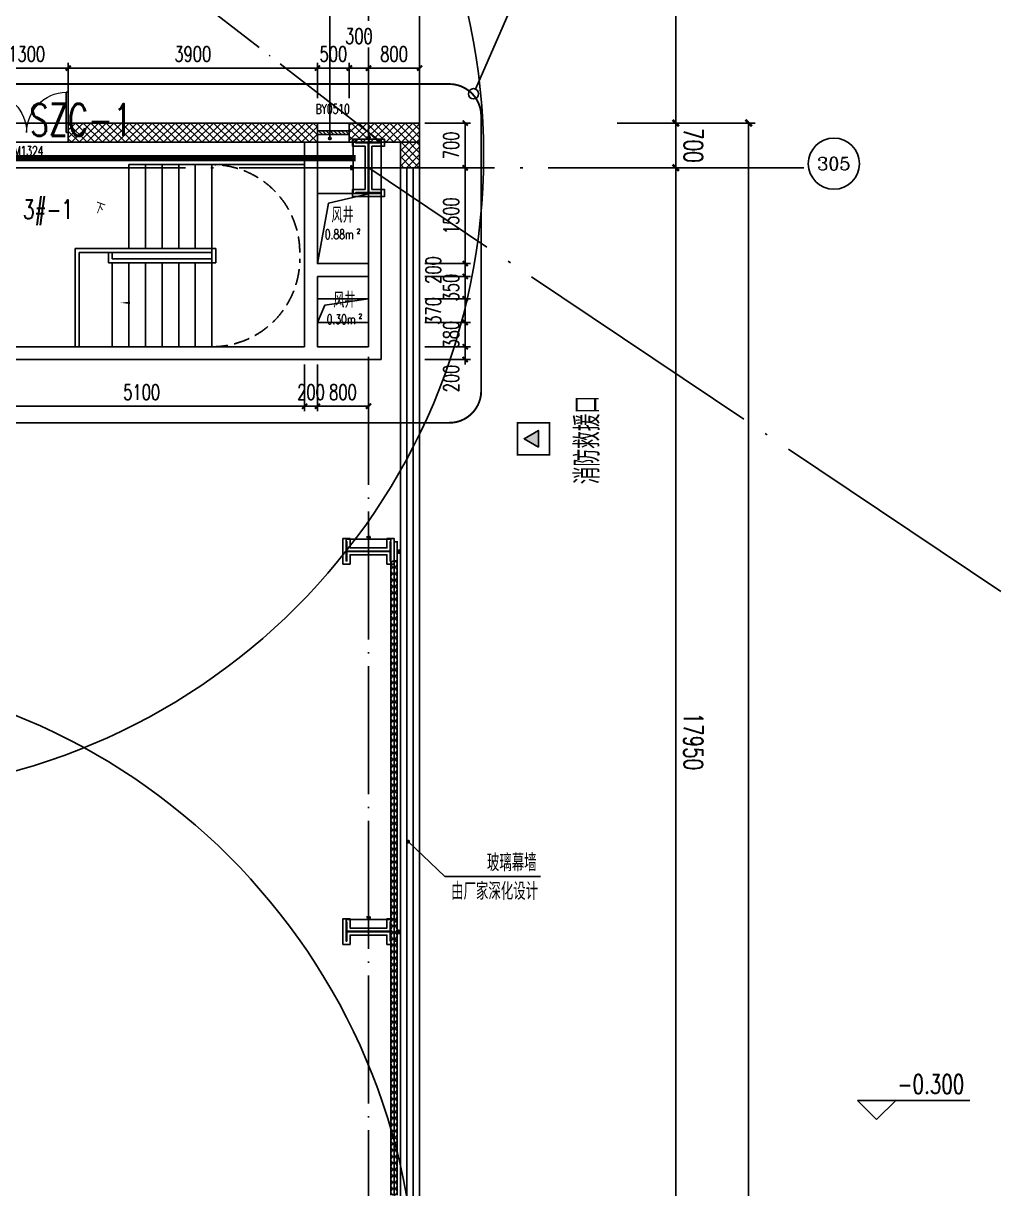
# Model space of a CAD drawing. Extents: x -1313754 to 847533, y 489853 to 941203.
# Drawn here: x -134257 to -118897, y 604747 to 622980 of the extents above; entities that cross this region are included whole.
import ezdxf
from ezdxf.enums import TextEntityAlignment as Align

# ---------------------------------------------------------------- set-up
doc = ezdxf.new("R2010")
doc.units = 0
doc.header["$LTSCALE"] = 1000
doc.header["$MEASUREMENT"] = 0
for name, pattern in [('CENTER', [2, 1.25, -0.25, 0.25, -0.25]), ('DASH', [0.35, 0.25, -0.1]), ('DOTE', [2.42, 2, -0.2, 0.02, -0.2])]:
    doc.linetypes.add(name, pattern=pattern)
doc.layers.get('Defpoints').update_dxf_attribs({"color": 210})
for name, color, linetype in [('10平面$0$WINDOW', 4, 'Continuous'), ('10平面$0$WINDOW_TEXT', 7, 'Continuous'), ('A-AXIS-D', 1, 'Continuous'), ('A-AXIS-DOTE', 14, 'DOTE'), ('A-AXIS-DP', 126, 'Continuous'), ('A-AXIS-SYMB', 3, 'Continuous'), ('A-HATCH-2', 251, 'Continuous'), ('A-HRAIL', 173, 'Continuous'), ('A-LIN-V', 9, 'Continuous'), ('A-STAIR', 150, 'Continuous'), ('A-TEXT', 61, 'Continuous'), ('A-WINDOW', 140, 'Continuous'), ('A-防火门窗', 1, 'Continuous'), ('AS-COLN', 6, 'Continuous'), ('AS-WALL', 40, 'Continuous'), ('AS-结构边线层', 200, 'Continuous'), ('CURTWALL', 4, 'Continuous'), ('DIM_ELEV', 3, 'Continuous'), ('DIM_SYMB', 3, 'Continuous'), ('PUB_HATCH', 8, 'Continuous'), ('PUB_TEXT', 7, 'Continuous'), ('RP-N2-01$0$$0$A-WIND-J', 1, 'Continuous'), ('RP-N2-01$0$A-WIND-J', 3, 'Continuous'), ('SB_ZF消火栓', 10, 'Continuous'), ('SB_ZF消火栓M', 10, 'Continuous'), ('建-文字', 7, 'Continuous'), ('建-标高', 3, 'Continuous'), ('建-窗', 4, 'Continuous'), ('建-箭头', 3, 'Continuous'), ('建-门窗编号', 7, 'Continuous')]:
    doc.layers.add(name, color=color, linetype=linetype)
doc.layers.add('THIN', color=7, linetype='Continuous', lineweight=0)
doc.layers.add('柱间支撑', color=6, linetype='CENTER', lineweight=0)
doc.styles.add('10平面$0$_TCH_WINDOW', font='SIMPLEX', dxfattribs={"height": 3.5, "bigfont": 'GBCBIG'})
doc.styles.add('_TCH_AXIS', font='COMPLEX', dxfattribs={"bigfont": 'GBCBIG'})
doc.styles.add('_TCH_DIM', font='SIMPLEX', dxfattribs={"bigfont": 'GBCBIG'})
doc.styles.add('_TCH_DIM_T3', font='SIMPLEX', dxfattribs={"width": 0.705882, "bigfont": 'GBCBIG'})
doc.styles.add('A-AREA', font='SIMPLEX', dxfattribs={"bigfont": 'GBCBIG'})
doc.styles.add('A-DIM_T3', font='SIMPLEX', dxfattribs={"width": 0.705882, "bigfont": 'GBCBIG'})
doc.styles.add('A-STANDARD', font='SIMPLEX', dxfattribs={"bigfont": 'GBCBIG'})
doc.styles.add('A-WIN-LABEL', font='SIMPLEX', dxfattribs={"bigfont": 'GBCBIG'})
doc.styles.add('TSSD_Rein', font='tj-romans1.shx', dxfattribs={"width": 0.7, "bigfont": 'tj-hztxt.shx'})
doc.dimstyles.new('_TCH_ARCH&&10', dxfattribs={"dimtxt": 29.75, "dimasz": 10, "dimexe": 10, "dimexo": 10, "dimgap": 12.625, "dimtad": 1, "dimdec": 0, "dimzin": 0, "dimdsep": 46, "dimtxsty": '_TCH_DIM_T3', "dimblk": 'ARCHTICK', "dimcen": 0.09, "dimclrt": 7, "dimazin": 2, "dimtfac": 1, "dimtdec": 0, "dimtix": 1, "dimtmove": 2, "dimatfit": 3, "dimfxl": 0, "dimtolj": 1, "dimtzin": 0, "dimarcsym": 0})
doc.dimstyles.new('_TCH_ARCH&&100', dxfattribs={"dimtxt": 297.5, "dimasz": 100, "dimexe": 100, "dimexo": 100, "dimgap": 126.25, "dimtad": 1, "dimdec": 0, "dimzin": 0, "dimdsep": 46, "dimtxsty": '_TCH_DIM_T3', "dimblk": 'ARCHTICK', "dimcen": 0.09, "dimclrt": 7, "dimazin": 2, "dimtfac": 1, "dimtdec": 0, "dimtix": 1, "dimtmove": 2, "dimatfit": 3, "dimfxl": 0, "dimtolj": 1, "dimtzin": 0, "dimarcsym": 0})
doc.dimstyles.new('_TCH_ARCH&&80', dxfattribs={"dimtxt": 238, "dimasz": 80, "dimexe": 80, "dimexo": 80, "dimgap": 101, "dimtad": 1, "dimdec": 0, "dimzin": 0, "dimdsep": 46, "dimtxsty": '_TCH_DIM_T3', "dimblk": 'ARCHTICK', "dimcen": 0.09, "dimclrt": 7, "dimazin": 2, "dimtfac": 1, "dimtdec": 0, "dimtix": 1, "dimtmove": 2, "dimatfit": 3, "dimfxl": 0, "dimtolj": 1, "dimtzin": 0, "dimarcsym": 0})
doc.dimstyles.new('A-DIM&&100', dxfattribs={"dimtxt": 297.5, "dimasz": 100, "dimexe": 100, "dimexo": 100, "dimgap": 126.25, "dimtad": 1, "dimdec": 0, "dimzin": 0, "dimdsep": 46, "dimtxsty": 'A-DIM_T3', "dimblk": 'ARCHTICK', "dimcen": 0.09, "dimclrt": 7, "dimazin": 2, "dimtfac": 1, "dimtdec": 0, "dimtix": 1, "dimtmove": 2, "dimatfit": 3, "dimfxl": 0, "dimtolj": 1, "dimtzin": 0, "dimarcsym": 0})
pattern_1 = [(45, (60, 0), (-60.000061, 60.000061), []), (135, (60, 0), (-60.000061, -60.000061), [])]

# ---------------------------------------------------------------- blocks, each defined once
blk = doc.blocks.new('_ArchTick')
at = {"color": 0, "linetype": 'ByBlock', "const_width": 0.4}
blk.add_lwpolyline([(-0.5, -0.5), (0.5, 0.5)], dxfattribs=at)
blk = doc.blocks.new('*D1325')
at = {"layer": 'A-AXIS-D', "color": 0, "lineweight": -2}
for p, q in [((95776, -165400), (96792, -165400)), ((96692, -165400), (96692, -183400)), ((95776, -183400), (96792, -183400))]:
    blk.add_line(p, q, dxfattribs=at)
at = {"layer": 'Defpoints', "color": 0}
for p in [(95676, -165400), (95676, -183400), (96692, -183400)]:
    blk.add_point(p, dxfattribs=at)
at = {"layer": 'A-AXIS-D', "color": 0, "lineweight": -2, "xscale": 100, "yscale": 100, "zscale": 100}
for p, rotation in [((96692, -165400), 90), ((96692, -183400), 270)]:
    blk.add_blockref('_ArchTick', p, dxfattribs=dict(at, rotation=rotation))
at = {"layer": 'A-AXIS-D', "color": 7, "insert": (96967, -174400), "char_height": 297.5, "attachment_point": 5, "rotation": 270, "style": 'A-DIM_T3'}
blk.add_mtext('\\A1;18000', dxfattribs=at)
blk = doc.blocks.new('*D1326')
at = {"layer": 'A-AXIS-D', "color": 0, "lineweight": -2}
for p, q in [((95776, -183400), (96792, -183400)), ((96692, -183400), (96692, -184100)), ((95776, -184100), (96792, -184100))]:
    blk.add_line(p, q, dxfattribs=at)
at = {"layer": 'Defpoints', "color": 0}
for p in [(95676, -183400), (95676, -184100), (96692, -184100)]:
    blk.add_point(p, dxfattribs=at)
at = {"layer": 'A-AXIS-D', "color": 0, "lineweight": -2, "xscale": 100, "yscale": 100, "zscale": 100}
for p, rotation in [((96692, -183400), 90), ((96692, -184100), 270)]:
    blk.add_blockref('_ArchTick', p, dxfattribs=dict(at, rotation=rotation))
at = {"layer": 'A-AXIS-D', "color": 7, "insert": (96967, -183750), "char_height": 297.5, "attachment_point": 5, "rotation": 270, "style": 'A-DIM_T3'}
blk.add_mtext('\\A1;700', dxfattribs=at)
blk = doc.blocks.new('*D1327')
at = {"layer": 'A-AXIS-D', "color": 0, "lineweight": -2}
for p, q in [((95776, -184100), (96792, -184100)), ((96692, -184100), (96692, -202050)), ((95776, -202050), (96792, -202050))]:
    blk.add_line(p, q, dxfattribs=at)
at = {"layer": 'Defpoints', "color": 0}
for p in [(95676, -184100), (95676, -202050), (96692, -202050)]:
    blk.add_point(p, dxfattribs=at)
at = {"layer": 'A-AXIS-D', "color": 0, "lineweight": -2, "xscale": 100, "yscale": 100, "zscale": 100}
for p, rotation in [((96692, -184100), 90), ((96692, -202050), 270)]:
    blk.add_blockref('_ArchTick', p, dxfattribs=dict(at, rotation=rotation))
at = {"layer": 'A-AXIS-D', "color": 7, "insert": (96967, -193075), "char_height": 297.5, "attachment_point": 5, "rotation": 270, "style": 'A-DIM_T3'}
blk.add_mtext('\\A1;17950', dxfattribs=at)
blk = doc.blocks.new('*D1406')
at = {"layer": 'A-AXIS-D', "color": 0, "lineweight": -2}
for p, q in [((96036, -183400), (97932, -183400)), ((97832, -183400), (97832, -256600)), ((96036, -256600), (97932, -256600))]:
    blk.add_line(p, q, dxfattribs=at)
at = {"layer": 'Defpoints', "color": 0}
for p in [(95936, -183400), (95936, -256600), (97832, -256600)]:
    blk.add_point(p, dxfattribs=at)
at = {"layer": 'A-AXIS-D', "color": 0, "lineweight": -2, "xscale": 100, "yscale": 100, "zscale": 100}
for p, rotation in [((97832, -183400), 90), ((97832, -256600), 270)]:
    blk.add_blockref('_ArchTick', p, dxfattribs=dict(at, rotation=rotation))
at = {"layer": 'A-AXIS-D', "color": 7, "insert": (98107, -220000), "char_height": 297.5, "attachment_point": 5, "rotation": 270, "style": '_TCH_DIM_T3'}
blk.add_mtext('\\A1;73200', dxfattribs=at)
blk = doc.blocks.new('43243')
at = {"layer": 'AS-结构边线层'}
blk.add_lwpolyline([(-155994, 548520), (-146454, 548520), (-146454, 549070), (-144354, 549070), (-144354, 548520), (-128354, 548520), (-128354, 548810), (-128054, 548810), (-128054, 561350), (-131054, 561350), (-131054, 565490), (-128054, 565490), (-128054, 594490), (-131055, 594490), (-131055, 601390), (-128054, 601390), (-128054, 621120), (-128354, 621120), (-144354, 621120), (-144354, 620570), (-146454, 620570), (-146454, 621120), (-155994, 621120)], dxfattribs=at)
at = {"layer": 'AS-结构边线层', "ltscale": 100}
for points in [[(-129654, 620320), (-128854, 620320), (-128854, 619220), (-129654, 619220)], [(-129654, 618670), (-128854, 618670), (-128854, 618300), (-129654, 618300)]]:
    blk.add_lwpolyline(points, close=True, dxfattribs=at)
for points in [[(-129654, 619220), (-129480, 620165), (-128854, 620315)], [(-129654, 618300), (-129535, 618572), (-128854, 618670)]]:
    blk.add_lwpolyline(points, dxfattribs=at)
blk = doc.blocks.new('*D1767')
at = {"layer": 'A-AXIS-DP', "color": 0, "lineweight": -2}
for p, q in [((-165054, 621030), (-165054, 621079)), ((-165054, 621069), (-164654, 621069)), ((-164654, 621030), (-164654, 621079))]:
    blk.add_line(p, q, dxfattribs=at)
at = {"layer": 'Defpoints', "color": 0}
for p in [(-164654, 621069), (-165054, 621020), (-164654, 621020)]:
    blk.add_point(p, dxfattribs=at)
at = {"layer": 'A-AXIS-DP', "color": 0, "lineweight": -2, "xscale": 10, "yscale": 10, "zscale": 10, "rotation": 180}
blk.add_blockref('_ArchTick', (-165054, 621069), dxfattribs=at)
at = {"layer": 'A-AXIS-DP', "color": 0, "lineweight": -2, "xscale": 10, "yscale": 10, "zscale": 10}
blk.add_blockref('_ArchTick', (-164654, 621069), dxfattribs=at)
at = {"layer": 'A-AXIS-DP', "color": 7, "insert": (-164854, 621096), "char_height": 29.8, "attachment_point": 5, "style": '_TCH_DIM_T3'}
blk.add_mtext('\\A1;400', dxfattribs=at)
blk = doc.blocks.new('*D1768')
at = {"layer": 'A-AXIS-DP', "color": 0, "lineweight": -2}
for p, q in [((-165064, 621020), (-165105, 621020)), ((-165095, 620220), (-165095, 621020)), ((-165064, 620220), (-165105, 620220))]:
    blk.add_line(p, q, dxfattribs=at)
at = {"layer": 'Defpoints', "color": 0}
for p in [(-165095, 621020), (-165054, 621020), (-165054, 620220)]:
    blk.add_point(p, dxfattribs=at)
at = {"layer": 'A-AXIS-DP', "color": 0, "lineweight": -2, "xscale": 10, "yscale": 10, "zscale": 10}
for p, rotation in [((-165095, 621020), 90), ((-165095, 620220), 270)]:
    blk.add_blockref('_ArchTick', p, dxfattribs=dict(at, rotation=rotation))
at = {"layer": 'A-AXIS-DP', "color": 7, "insert": (-165123, 620620), "char_height": 29.8, "attachment_point": 5, "rotation": 90, "style": '_TCH_DIM_T3'}
blk.add_mtext('\\A1;800', dxfattribs=at)
blk = doc.blocks.new('*D1765')
at = {"layer": 'A-AXIS-DP', "color": 0, "lineweight": -2}
for p, q in [((-195790, 766880), (-195790, 766929)), ((-195790, 766919), (-195490, 766919)), ((-195490, 766880), (-195490, 766929))]:
    blk.add_line(p, q, dxfattribs=at)
at = {"layer": 'Defpoints', "color": 0}
for p in [(-195490, 766919), (-195790, 766870), (-195490, 766870)]:
    blk.add_point(p, dxfattribs=at)
at = {"layer": 'A-AXIS-DP', "color": 0, "lineweight": -2, "xscale": 10, "yscale": 10, "zscale": 10, "rotation": 180}
blk.add_blockref('_ArchTick', (-195790, 766919), dxfattribs=at)
at = {"layer": 'A-AXIS-DP', "color": 0, "lineweight": -2, "xscale": 10, "yscale": 10, "zscale": 10}
blk.add_blockref('_ArchTick', (-195490, 766919), dxfattribs=at)
at = {"layer": 'A-AXIS-DP', "color": 7, "insert": (-195640, 766946), "char_height": 29.8, "attachment_point": 5, "style": '_TCH_DIM_T3'}
blk.add_mtext('\\A1;300', dxfattribs=at)
blk = doc.blocks.new('*D1766')
at = {"layer": 'A-AXIS-DP', "color": 0, "lineweight": -2}
for p, q in [((-195800, 766820), (-195841, 766820)), ((-195831, 766120), (-195831, 766820)), ((-195800, 766120), (-195841, 766120))]:
    blk.add_line(p, q, dxfattribs=at)
at = {"layer": 'Defpoints', "color": 0}
for p in [(-195831, 766820), (-195790, 766820), (-195790, 766120)]:
    blk.add_point(p, dxfattribs=at)
at = {"layer": 'A-AXIS-DP', "color": 0, "lineweight": -2, "xscale": 10, "yscale": 10, "zscale": 10}
for p, rotation in [((-195831, 766820), 90), ((-195831, 766120), 270)]:
    blk.add_blockref('_ArchTick', p, dxfattribs=dict(at, rotation=rotation))
at = {"layer": 'A-AXIS-DP', "color": 7, "insert": (-195859, 766470), "char_height": 29.8, "attachment_point": 5, "rotation": 90, "style": '_TCH_DIM_T3'}
blk.add_mtext('\\A1;700', dxfattribs=at)
blk = doc.blocks.new('RP-N2-01$0$$0$xfjy')
at = {"layer": 'RP-N2-01$0$$0$A-WIND-J'}
h = blk.add_hatch(color=256, dxfattribs=at)
h.dxf.hatch_style = 1
h.paths.add_polyline_path([(1141876, -26214), (1142135, -26214), (1142005, -25989)])
at = {"layer": 'RP-N2-01$0$$0$A-WIND-J', "const_width": 25}
blk.add_lwpolyline([(1141755, -25889), (1141755, -26389), (1142255, -26389), (1142255, -25889)], close=True, dxfattribs=at)
at = {"layer": 'RP-N2-01$0$$0$A-WIND-J'}
for points in [[(1141755, -26389), (1142255, -26389), (1142255, -25889), (1141755, -25889)], [(1141876, -26214), (1142135, -26214), (1142005, -25989)]]:
    blk.add_lwpolyline(points, close=True, dxfattribs=at)
blk = doc.blocks.new('RP-N2-01$0$xfjy')
at = {"layer": 'RP-N2-01$0$$0$A-WIND-J'}
blk.add_blockref('RP-N2-01$0$$0$xfjy', (0, 0), dxfattribs=at)
blk = doc.blocks.new('1232')
at = {"layer": 'RP-N2-01$0$A-WIND-J', "rotation": 90}
blk.add_blockref('RP-N2-01$0$xfjy', (-152409, -525525, 0), dxfattribs=at)
at = {"layer": 'A-TEXT', "style": '_TCH_DIM'}
blk.add_text('消防救援口', height=384.1, rotation=90, dxfattribs=at).set_placement((-125237, 615769, 0))
blk = doc.blocks.new('3132')
at = {"layer": 'A-AXIS-SYMB'}
blk.add_line((-127178, 621952), (-126412, 623713), dxfattribs=at)
blk.add_lwpolyline([(-127130, 621878, 1), (-127291, 621878, 1)], format="xyb", close=True, dxfattribs=at)
at = {"layer": 'DIM_ELEV', "linetype": 'DASH', "const_width": 30}
blk.add_lwpolyline([(-136740, 622030), (-127590, 622030, -0.414214), (-127090, 621530), (-127090, 617230, -0.414214), (-127590, 616730), (-136740, 616730, -0.414214), (-137240, 617230), (-137240, 621530, -0.414214)], format="xyb", close=True, dxfattribs=at)
blk = doc.blocks.new('23124232432')
at = {"layer": '柱间支撑', "const_width": 100}
blk.add_lwpolyline([(-129054, 620870), (-137654, 620870)], dxfattribs=at)
at = {"layer": 'THIN', "style": 'TSSD_Rein', "width": 0.7}
blk.add_text('SZC-1', height=500, dxfattribs=at).set_placement((-133354, 621070), align=Align.BOTTOM_CENTER)
blk = doc.blocks.new('99平面图例外参$0$$LinePat$圆环')
for points in [[(0, 150), (300, 150)], [(0, 0), (300, 0)], [(0, -150), (300, -150)]]:
    blk.add_lwpolyline(points)
at = {"color": 0}
blk.add_circle((150, 0), 150, dxfattribs=at)
blk = doc.blocks.new('34242343243')
at = {"layer": 'A-HRAIL', "xscale": -0.3341019207554806, "yscale": 0.3333333333333333, "zscale": 0.3333333333333333, "rotation": 90}
for p in [(-128454, 614570), (-128454, 614469), (-128454, 614369), (-128454, 614269), (-128454, 614169), (-128454, 614068), (-128454, 613968), (-128454, 613868), (-128454, 613768), (-128454, 613667), (-128454, 613567), (-128454, 613467), (-128454, 613367), (-128454, 613267), (-128454, 613166), (-128454, 613066), (-128454, 612966), (-128454, 612866), (-128454, 612765), (-128454, 612665), (-128454, 612565), (-128454, 612465), (-128454, 612364), (-128454, 612264), (-128454, 612164), (-128454, 612064), (-128454, 611964), (-128454, 611863), (-128454, 611763), (-128454, 611663), (-128454, 611563), (-128454, 611462), (-128454, 611362), (-128454, 611262), (-128454, 611162), (-128454, 611061), (-128454, 610961), (-128454, 610861), (-128454, 610761), (-128454, 610661), (-128454, 610560), (-128454, 610460), (-128454, 610360), (-128454, 610260), (-128454, 610159), (-128454, 610059), (-128454, 609959), (-128454, 609859), (-128454, 609758), (-128454, 609658), (-128454, 609558), (-128454, 609458), (-128454, 609358), (-128454, 609257), (-128454, 609157), (-128454, 609057), (-128454, 608957), (-128454, 608856), (-128454, 608756), (-128454, 608656), (-128454, 608556), (-128454, 608455), (-128454, 608355), (-128454, 608255), (-128454, 608155), (-128454, 608055), (-128454, 607954), (-128454, 607854), (-128454, 607754), (-128454, 607654), (-128454, 607553), (-128454, 607453), (-128454, 607353), (-128454, 607253), (-128454, 607152), (-128454, 607052), (-128454, 606952), (-128454, 606852), (-128454, 606752), (-128454, 606651), (-128454, 606551), (-128454, 606451), (-128454, 606351), (-128454, 606250), (-128454, 606150), (-128454, 606050), (-128454, 605950), (-128454, 605849), (-128454, 605749), (-128454, 605649), (-128454, 605549), (-128454, 605449), (-128454, 605348), (-128454, 605248), (-128454, 605148), (-128454, 605048), (-128454, 604947), (-128454, 604847), (-128454, 604747)]:
    blk.add_blockref('99平面图例外参$0$$LinePat$圆环', p, dxfattribs=at)
blk = doc.blocks.new('324324')
at = {"layer": 'A-STAIR'}
for p, q in [((-28320, -15058), (-28320, -13743)), ((-28060, -15058), (-28060, -13743)), ((-27800, -15058), (-27800, -13743)), ((-27540, -15058), (-27540, -13743)), ((-27280, -15058), (-27280, -13743)), ((-27020, -15058), (-27020, -13743)), ((-25570, -13743), (-27020, -13743)), ((-27020, -13743), (-27020, -16593)), ((-25570, -16593), (-25570, -13743)), ((-26960, -15058), (-29160, -15058)), ((-29160, -15058), (-29160, -16593)), ((-27020, -15118), (-29100, -15118)), ((-29100, -15118), (-29100, -16593)), ((-28640, -15278), (-28640, -15118)), ((-27020, -15118), (-28580, -15118)), ((-28580, -15218), (-28580, -15118)), ((-27020, -15218), (-27020, -15118)), ((-26960, -15278), (-26960, -15058)), ((-28640, -15278), (-26960, -15278)), ((-28580, -15218), (-27020, -15218)), ((-28580, -15218), (-27020, -15218)), ((-28580, -15278), (-28580, -16593)), ((-28320, -15278), (-28320, -16593)), ((-28060, -15278), (-28060, -16593)), ((-27800, -15278), (-27800, -16593)), ((-27540, -15278), (-27540, -16593)), ((-27280, -15278), (-27280, -16593)), ((-27020, -15278), (-27020, -16593)), ((-27020, -16593), (-25570, -16593))]:
    blk.add_line(p, q, dxfattribs=at)
at = {"layer": 'A-WINDOW', "color": 9, "linetype": 'DASH'}
for points in [[(-27020, -13743, -0.414214), (-25645, -15118)], [(-27020, -16593, 0.414214), (-25645, -15218)]]:
    blk.add_lwpolyline(points, format="xyb", dxfattribs=at)
blk = doc.blocks.new('A$C5D961328')
at = {"layer": 'A-LIN-V', "ltscale": 500}
blk.add_circle((350, 40), 10001, dxfattribs=at)
blk = doc.blocks.new('we42342343234')
at = {"layer": 'SB_ZF消火栓M', "xscale": -1, "rotation": 180}
blk.add_blockref('A$C5D961328', (-137404, 620960), dxfattribs=at)
at = {"layer": 'SB_ZF消火栓M', "rotation": 90}
blk.add_blockref('A$C5D961328', (-138064, 602520), dxfattribs=at)
blk = doc.blocks.new('234243242332')
at = {"layer": 'SB_ZF消火栓'}
blk.add_blockref('we42342343234', (0, 0), dxfattribs=at)
blk = doc.blocks.new('*D542')
at = {"layer": 'A-AXIS-DP', "color": 0, "lineweight": -2}
for p, q in [((-129654, 617640), (-129654, 616910)), ((-128854, 617640), (-128854, 616910)), ((-129654, 616990), (-128854, 616990))]:
    blk.add_line(p, q, dxfattribs=at)
at = {"layer": 'Defpoints', "color": 0}
for p in [(-129654, 617720), (-128854, 617720), (-128854, 616990)]:
    blk.add_point(p, dxfattribs=at)
at = {"layer": 'A-AXIS-DP', "color": 0, "lineweight": -2, "xscale": 80, "yscale": 80, "zscale": 80, "rotation": 180}
blk.add_blockref('_ArchTick', (-129654, 616990), dxfattribs=at)
at = {"layer": 'A-AXIS-DP', "color": 0, "lineweight": -2, "xscale": 80, "yscale": 80, "zscale": 80}
blk.add_blockref('_ArchTick', (-128854, 616990), dxfattribs=at)
at = {"layer": 'A-AXIS-DP', "color": 7, "insert": (-129254, 617210), "char_height": 238, "attachment_point": 5, "style": '_TCH_DIM_T3'}
blk.add_mtext('\\A1;800', dxfattribs=at)
blk = doc.blocks.new('*D543')
at = {"layer": 'A-AXIS-DP', "color": 0, "lineweight": -2}
for p, q in [((-129854, 617640), (-129854, 616910)), ((-129654, 617640), (-129654, 616910)), ((-129854, 616990), (-129934, 616990)), ((-129854, 616990), (-129654, 616990)), ((-129654, 616990), (-129574, 616990))]:
    blk.add_line(p, q, dxfattribs=at)
at = {"layer": 'Defpoints', "color": 0}
for p in [(-129854, 617720), (-129654, 617720), (-129654, 616990)]:
    blk.add_point(p, dxfattribs=at)
at = {"layer": 'A-AXIS-DP', "color": 0, "lineweight": -2, "xscale": 80, "yscale": 80, "zscale": 80}
blk.add_blockref('_ArchTick', (-129854, 616990), dxfattribs=at)
at = {"layer": 'A-AXIS-DP', "color": 0, "lineweight": -2, "xscale": 80, "yscale": 80, "zscale": 80, "rotation": 180}
blk.add_blockref('_ArchTick', (-129654, 616990), dxfattribs=at)
at = {"layer": 'A-AXIS-DP', "color": 7, "insert": (-129754, 617210), "char_height": 238, "attachment_point": 5, "style": '_TCH_DIM_T3'}
blk.add_mtext('\\A1;200', dxfattribs=at)
blk = doc.blocks.new('*D544')
at = {"layer": 'A-AXIS-DP', "color": 0, "lineweight": -2}
for p, q in [((-134954, 617640), (-134954, 616910)), ((-129854, 617640), (-129854, 616910)), ((-134954, 616990), (-129854, 616990))]:
    blk.add_line(p, q, dxfattribs=at)
at = {"layer": 'Defpoints', "color": 0}
for p in [(-134954, 617720), (-129854, 617720), (-129854, 616990)]:
    blk.add_point(p, dxfattribs=at)
at = {"layer": 'A-AXIS-DP', "color": 0, "lineweight": -2, "xscale": 80, "yscale": 80, "zscale": 80, "rotation": 180}
blk.add_blockref('_ArchTick', (-134954, 616990), dxfattribs=at)
at = {"layer": 'A-AXIS-DP', "color": 0, "lineweight": -2, "xscale": 80, "yscale": 80, "zscale": 80}
blk.add_blockref('_ArchTick', (-129854, 616990), dxfattribs=at)
at = {"layer": 'A-AXIS-DP', "color": 7, "insert": (-132404, 617210), "char_height": 238, "attachment_point": 5, "style": '_TCH_DIM_T3'}
blk.add_mtext('\\A1;5100', dxfattribs=at)
blk = doc.blocks.new('*D657')
at = {"layer": 'A-AXIS-DP', "color": 0, "lineweight": -2}
for p, q in [((-127340, 617920), (-127340, 618000)), ((-127974, 617920), (-127260, 617920)), ((-127340, 617720), (-127340, 617920)), ((-127974, 617720), (-127260, 617720)), ((-127340, 617720), (-127340, 617640))]:
    blk.add_line(p, q, dxfattribs=at)
at = {"layer": 'Defpoints', "color": 0}
for p in [(-128054, 617920), (-127340, 617920), (-128054, 617720)]:
    blk.add_point(p, dxfattribs=at)
at = {"layer": 'A-AXIS-DP', "color": 0, "lineweight": -2, "xscale": 80, "yscale": 80, "zscale": 80}
for p, rotation in [((-127340, 617920), 270), ((-127340, 617720), 90)]:
    blk.add_blockref('_ArchTick', p, dxfattribs=dict(at, rotation=rotation))
at = {"layer": 'A-AXIS-DP', "color": 7, "insert": (-127560, 617424), "char_height": 238, "attachment_point": 5, "rotation": 90, "style": '_TCH_DIM_T3'}
blk.add_mtext('\\A1;200', dxfattribs=at)
blk = doc.blocks.new('*D658')
at = {"layer": 'A-AXIS-DP', "color": 0, "lineweight": -2}
for p, q in [((-127974, 618300), (-127260, 618300)), ((-127340, 618300), (-127340, 618380)), ((-127340, 617920), (-127340, 618300)), ((-127974, 617920), (-127260, 617920)), ((-127340, 617920), (-127340, 617840))]:
    blk.add_line(p, q, dxfattribs=at)
at = {"layer": 'Defpoints', "color": 0}
for p in [(-128054, 618300), (-127340, 618300), (-128054, 617920)]:
    blk.add_point(p, dxfattribs=at)
at = {"layer": 'A-AXIS-DP', "color": 0, "lineweight": -2, "xscale": 80, "yscale": 80, "zscale": 80}
for p, rotation in [((-127340, 618300), 270), ((-127340, 617920), 90)]:
    blk.add_blockref('_ArchTick', p, dxfattribs=dict(at, rotation=rotation))
at = {"layer": 'A-AXIS-DP', "color": 7, "insert": (-127560, 618110), "char_height": 238, "attachment_point": 5, "rotation": 90, "style": '_TCH_DIM_T3'}
blk.add_mtext('\\A1;380', dxfattribs=at)
blk = doc.blocks.new('*D659')
at = {"layer": 'A-AXIS-DP', "color": 0, "lineweight": -2}
for p, q in [((-127974, 618670), (-127260, 618670)), ((-127340, 618300), (-127340, 618670)), ((-127974, 618300), (-127260, 618300))]:
    blk.add_line(p, q, dxfattribs=at)
at = {"layer": 'Defpoints', "color": 0}
for p in [(-128054, 618670), (-127340, 618670), (-128054, 618300)]:
    blk.add_point(p, dxfattribs=at)
at = {"layer": 'A-AXIS-DP', "color": 0, "lineweight": -2, "xscale": 80, "yscale": 80, "zscale": 80}
for p, rotation in [((-127340, 618670), 90), ((-127340, 618300), 270)]:
    blk.add_blockref('_ArchTick', p, dxfattribs=dict(at, rotation=rotation))
at = {"layer": 'A-AXIS-DP', "color": 7, "insert": (-127840, 618480), "char_height": 238, "attachment_point": 5, "rotation": 90, "style": '_TCH_DIM_T3'}
blk.add_mtext('\\A1;370', dxfattribs=at)
blk = doc.blocks.new('*D660')
at = {"layer": 'A-AXIS-DP', "color": 0, "lineweight": -2}
for p, q in [((-127340, 619020), (-127340, 619100)), ((-127974, 619020), (-127260, 619020)), ((-127340, 618670), (-127340, 619020)), ((-127974, 618670), (-127260, 618670)), ((-127340, 618670), (-127340, 618590))]:
    blk.add_line(p, q, dxfattribs=at)
at = {"layer": 'Defpoints', "color": 0}
for p in [(-128054, 619020), (-127340, 619020), (-128054, 618670)]:
    blk.add_point(p, dxfattribs=at)
at = {"layer": 'A-AXIS-DP', "color": 0, "lineweight": -2, "xscale": 80, "yscale": 80, "zscale": 80}
for p, rotation in [((-127340, 619020), 270), ((-127340, 618670), 90)]:
    blk.add_blockref('_ArchTick', p, dxfattribs=dict(at, rotation=rotation))
at = {"layer": 'A-AXIS-DP', "color": 7, "insert": (-127560, 618845), "char_height": 238, "attachment_point": 5, "rotation": 90, "style": '_TCH_DIM_T3'}
blk.add_mtext('\\A1;350', dxfattribs=at)
blk = doc.blocks.new('*D661')
at = {"layer": 'A-AXIS-DP', "color": 0, "lineweight": -2}
for p, q in [((-127974, 619220), (-127260, 619220)), ((-127340, 619220), (-127340, 619300)), ((-127340, 619020), (-127340, 619220)), ((-127974, 619020), (-127260, 619020)), ((-127340, 619020), (-127340, 618940))]:
    blk.add_line(p, q, dxfattribs=at)
at = {"layer": 'Defpoints', "color": 0}
for p in [(-128054, 619220), (-127340, 619220), (-128054, 619020)]:
    blk.add_point(p, dxfattribs=at)
at = {"layer": 'A-AXIS-DP', "color": 0, "lineweight": -2, "xscale": 80, "yscale": 80, "zscale": 80}
for p, rotation in [((-127340, 619220), 270), ((-127340, 619020), 90)]:
    blk.add_blockref('_ArchTick', p, dxfattribs=dict(at, rotation=rotation))
at = {"layer": 'A-AXIS-DP', "color": 7, "insert": (-127840, 619120), "char_height": 238, "attachment_point": 5, "rotation": 90, "style": '_TCH_DIM_T3'}
blk.add_mtext('\\A1;200', dxfattribs=at)
blk = doc.blocks.new('*D662')
at = {"layer": 'A-AXIS-DP', "color": 0, "lineweight": -2}
for p, q in [((-127974, 620720), (-127260, 620720)), ((-127340, 619220), (-127340, 620720)), ((-127974, 619220), (-127260, 619220))]:
    blk.add_line(p, q, dxfattribs=at)
at = {"layer": 'Defpoints', "color": 0}
for p in [(-128054, 620720), (-127340, 620720), (-128054, 619220)]:
    blk.add_point(p, dxfattribs=at)
at = {"layer": 'A-AXIS-DP', "color": 0, "lineweight": -2, "xscale": 80, "yscale": 80, "zscale": 80}
for p, rotation in [((-127340, 620720), 90), ((-127340, 619220), 270)]:
    blk.add_blockref('_ArchTick', p, dxfattribs=dict(at, rotation=rotation))
at = {"layer": 'A-AXIS-DP', "color": 7, "insert": (-127560, 619970), "char_height": 238, "attachment_point": 5, "rotation": 90, "style": '_TCH_DIM_T3'}
blk.add_mtext('\\A1;1500', dxfattribs=at)
blk = doc.blocks.new('*D663')
at = {"layer": 'A-AXIS-DP', "color": 0, "lineweight": -2}
for p, q in [((-127974, 621420), (-127260, 621420)), ((-127340, 620720), (-127340, 621420)), ((-127974, 620720), (-127260, 620720))]:
    blk.add_line(p, q, dxfattribs=at)
at = {"layer": 'Defpoints', "color": 0}
for p in [(-128054, 621420), (-127340, 621420), (-128054, 620720)]:
    blk.add_point(p, dxfattribs=at)
at = {"layer": 'A-AXIS-DP', "color": 0, "lineweight": -2, "xscale": 80, "yscale": 80, "zscale": 80}
for p, rotation in [((-127340, 621420), 90), ((-127340, 620720), 270)]:
    blk.add_blockref('_ArchTick', p, dxfattribs=dict(at, rotation=rotation))
at = {"layer": 'A-AXIS-DP', "color": 7, "insert": (-127560, 621070), "char_height": 238, "attachment_point": 5, "rotation": 90, "style": '_TCH_DIM_T3'}
blk.add_mtext('\\A1;700', dxfattribs=at)
blk = doc.blocks.new('*D948')
at = {"layer": 'A-AXIS-DP', "color": 0, "lineweight": -2}
for p, q in [((-134854, 621810), (-134854, 622360)), ((-133554, 621810), (-133554, 622360)), ((-134854, 622280), (-133554, 622280))]:
    blk.add_line(p, q, dxfattribs=at)
at = {"layer": 'Defpoints', "color": 0}
for p in [(-133554, 622280), (-134854, 621730), (-133554, 621730)]:
    blk.add_point(p, dxfattribs=at)
at = {"layer": 'A-AXIS-DP', "color": 0, "lineweight": -2, "xscale": 80, "yscale": 80, "zscale": 80, "rotation": 180}
blk.add_blockref('_ArchTick', (-134854, 622280), dxfattribs=at)
at = {"layer": 'A-AXIS-DP', "color": 0, "lineweight": -2, "xscale": 80, "yscale": 80, "zscale": 80}
blk.add_blockref('_ArchTick', (-133554, 622280), dxfattribs=at)
at = {"layer": 'A-AXIS-DP', "color": 7, "insert": (-134204, 622500), "char_height": 238, "attachment_point": 5, "style": '_TCH_DIM_T3'}
blk.add_mtext('\\A1;1300', dxfattribs=at)
blk = doc.blocks.new('*D949')
at = {"layer": 'A-AXIS-DP', "color": 0, "lineweight": -2}
for p, q in [((-133554, 621810), (-133554, 622360)), ((-129654, 621810), (-129654, 622360)), ((-133554, 622280), (-129654, 622280))]:
    blk.add_line(p, q, dxfattribs=at)
at = {"layer": 'Defpoints', "color": 0}
for p in [(-129654, 622280), (-133554, 621730), (-129654, 621730)]:
    blk.add_point(p, dxfattribs=at)
at = {"layer": 'A-AXIS-DP', "color": 0, "lineweight": -2, "xscale": 80, "yscale": 80, "zscale": 80, "rotation": 180}
blk.add_blockref('_ArchTick', (-133554, 622280), dxfattribs=at)
at = {"layer": 'A-AXIS-DP', "color": 0, "lineweight": -2, "xscale": 80, "yscale": 80, "zscale": 80}
blk.add_blockref('_ArchTick', (-129654, 622280), dxfattribs=at)
at = {"layer": 'A-AXIS-DP', "color": 7, "insert": (-131604, 622500), "char_height": 238, "attachment_point": 5, "style": '_TCH_DIM_T3'}
blk.add_mtext('\\A1;3900', dxfattribs=at)
blk = doc.blocks.new('*D950')
at = {"layer": 'A-AXIS-DP', "color": 0, "lineweight": -2}
for p, q in [((-129654, 621810), (-129654, 622360)), ((-129154, 621810), (-129154, 622360)), ((-129654, 622280), (-129734, 622280)), ((-129654, 622280), (-129154, 622280)), ((-129154, 622280), (-129074, 622280))]:
    blk.add_line(p, q, dxfattribs=at)
at = {"layer": 'Defpoints', "color": 0}
for p in [(-129154, 622280), (-129654, 621730), (-129154, 621730)]:
    blk.add_point(p, dxfattribs=at)
at = {"layer": 'A-AXIS-DP', "color": 0, "lineweight": -2, "xscale": 80, "yscale": 80, "zscale": 80}
blk.add_blockref('_ArchTick', (-129654, 622280), dxfattribs=at)
at = {"layer": 'A-AXIS-DP', "color": 0, "lineweight": -2, "xscale": 80, "yscale": 80, "zscale": 80, "rotation": 180}
blk.add_blockref('_ArchTick', (-129154, 622280), dxfattribs=at)
at = {"layer": 'A-AXIS-DP', "color": 7, "insert": (-129404, 622500), "char_height": 238, "attachment_point": 5, "style": '_TCH_DIM_T3'}
blk.add_mtext('\\A1;500', dxfattribs=at)
blk = doc.blocks.new('*D951')
at = {"layer": 'A-AXIS-DP', "color": 0, "lineweight": -2}
for p, q in [((-129154, 621810), (-129154, 622360)), ((-128854, 621810), (-128854, 622360)), ((-129154, 622280), (-128854, 622280))]:
    blk.add_line(p, q, dxfattribs=at)
at = {"layer": 'Defpoints', "color": 0}
for p in [(-128854, 622280), (-129154, 621730), (-128854, 621730)]:
    blk.add_point(p, dxfattribs=at)
at = {"layer": 'A-AXIS-DP', "color": 0, "lineweight": -2, "xscale": 80, "yscale": 80, "zscale": 80, "rotation": 180}
blk.add_blockref('_ArchTick', (-129154, 622280), dxfattribs=at)
at = {"layer": 'A-AXIS-DP', "color": 0, "lineweight": -2, "xscale": 80, "yscale": 80, "zscale": 80}
blk.add_blockref('_ArchTick', (-128854, 622280), dxfattribs=at)
at = {"layer": 'A-AXIS-DP', "color": 7, "insert": (-129004, 622780), "char_height": 238, "attachment_point": 5, "style": '_TCH_DIM_T3'}
blk.add_mtext('\\A1;300', dxfattribs=at)
blk = doc.blocks.new('*D952')
at = {"layer": 'A-AXIS-DP', "color": 0, "lineweight": -2}
for p, q in [((-128854, 621810), (-128854, 622360)), ((-128054, 621810), (-128054, 622360)), ((-128854, 622280), (-128054, 622280))]:
    blk.add_line(p, q, dxfattribs=at)
at = {"layer": 'Defpoints', "color": 0}
for p in [(-128054, 622280), (-128854, 621730), (-128054, 621730)]:
    blk.add_point(p, dxfattribs=at)
at = {"layer": 'A-AXIS-DP', "color": 0, "lineweight": -2, "xscale": 80, "yscale": 80, "zscale": 80, "rotation": 180}
blk.add_blockref('_ArchTick', (-128854, 622280), dxfattribs=at)
at = {"layer": 'A-AXIS-DP', "color": 0, "lineweight": -2, "xscale": 80, "yscale": 80, "zscale": 80}
blk.add_blockref('_ArchTick', (-128054, 622280), dxfattribs=at)
at = {"layer": 'A-AXIS-DP', "color": 7, "insert": (-128454, 622500), "char_height": 238, "attachment_point": 5, "style": '_TCH_DIM_T3'}
blk.add_mtext('\\A1;800', dxfattribs=at)
blk = doc.blocks.new('$DorLib2D$00000002')
for p, q in [((-0.5, 0), (-0.5, 0.4875)), ((-0.475, 0.4875), (-0.5, 0.4875)), ((-0.475, 0), (-0.475, 0.4875)), ((0.475, 0), (0.475, 0.4875)), ((0.475, 0.4875), (0.5, 0.4875)), ((0.5, 0), (0.5, 0.4875)), ((-0.5, 0), (-0.475, 0)), ((0.5, 0), (0.475, 0))]:
    blk.add_line(p, q)
at = {"lineweight": 13}
for centre, start, end in [((-0.4875, 0), 0, 88.53072), ((0.4875, 0), 91.46928, 180)]:
    blk.add_arc(centre, 0.4875, start, end, dxfattribs=at)
blk = doc.blocks.new('*U71')
at = {"color": 0}
for p, q in [((-250, 150), (250, 150)), ((250, 30), (-250, 30)), ((-250, -30), (-190, 30)), ((-190, -30), (-130, 30)), ((-130, -30), (-70, 30)), ((-70, -30), (-10, 30)), ((-10, -30), (50, 30)), ((50, -30), (110, 30)), ((110, -30), (170, 30)), ((170, -30), (230, 30)), ((250, -30), (-250, -30)), ((-250, -150), (250, -150))]:
    blk.add_line(p, q, dxfattribs=at)
for points in [[(-250, -150), (-250, 150)], [(250, -150), (250, 150)]]:
    blk.add_lwpolyline(points, dxfattribs=at)
blk = doc.blocks.new('*U70')
at = {"color": 0, "xscale": 0.001999999996058992, "yscale": 0.003333333333333334, "zscale": 0.001999999996058992}
blk.add_blockref('*U71', (0, 0), dxfattribs=at)
blk = doc.blocks.new('dote')
at = {"layer": 'A-AXIS-D'}
blk.add_circle((99166, -184035.7), 400, dxfattribs=at)
at = {"layer": 'A-AXIS-DOTE'}
blk.add_line((91882.2, -264080), (91882.2, 36662.3), dxfattribs=at)
at = {"layer": 'A-AXIS-DOTE', "ltscale": 2}
for p, q in [((98696.4, -184100), (-97273.6, -184100)), ((121882.2, -204200), (91886.2, -184100))]:
    blk.add_line(p, q, dxfattribs=at)
at = {"layer": 'PUB_TEXT', "style": '_TCH_AXIS'}
blk.add_text('305', height=206.28, dxfattribs=at).set_placement((98905.6, -184138.9), (99426.3, -184138.9), align=Align.FIT)
at = {"layer": 'A-AXIS-D'}
for base, p1, p2, dimstyle, picture, middle in [((96692.2, -183400), (95676.4, -165400), (95676.4, -183400), 'A-DIM&&100', '*D1325', (96967.2, -174400)), ((96692.2, -184100), (95676.4, -183400), (95676.4, -184100), 'A-DIM&&100', '*D1326', (96967.2, -183750)), ((97831.9, -256600.1), (95936.4, -183400), (95936.4, -256600.1), '_TCH_ARCH&&100', '*D1406', (98106.9, -220000)), ((96692.2, -202050), (95676.4, -184100), (95676.4, -202050), 'A-DIM&&100', '*D1327', (96967.2, -193075))]:
    dim = blk.add_linear_dim(base=base, p1=p1, p2=p2, angle=270, dimstyle=dimstyle, override={"dimgap": 0}, dxfattribs=at)
    dim.commit()
    dim.dimension.update_dxf_attribs({"geometry": picture, "text_midpoint": middle, "dimtype": 161, "text_rotation": 270})
blk = doc.blocks.new('w42343243')
at = {"layer": 'A-HATCH-2'}
blk.add_lwpolyline([(-165104.2, 621070), (-164604.2, 621070), (-164604.2, 620958), (-164800.2, 620958), (-164800.2, 620282), (-164604.2, 620282), (-164604.2, 620170), (-165104.2, 620170), (-165104.2, 620282), (-164908.2, 620282), (-164908.2, 620958), (-165104.2, 620958)], close=True, dxfattribs=at)
at = {"layer": 'AS-COLN', "color": 3}
blk.add_lwpolyline([(-165054.2, 621020), (-164654.2, 621020), (-164654.2, 621008), (-164850.2, 621008), (-164850.2, 620232), (-164654.2, 620232), (-164654.2, 620220), (-165054.2, 620220), (-165054.2, 620232), (-164858.2, 620232), (-164858.2, 621008), (-165054.2, 621008)], close=True, dxfattribs=at)
at = {"layer": 'A-AXIS-DP'}
for p1, p2, distance, picture, middle in [((-165054.2, 621020), (-164654.2, 621020), 48.8, '*D1767', (-164854.2, 621096.2)), ((-165054.2, 620220), (-165054.2, 621020), 41.2, '*D1768', (-165122.9, 620620))]:
    dim = blk.add_aligned_dim(p1=p1, p2=p2, distance=distance, dimstyle='_TCH_ARCH&&10', dxfattribs=at)
    dim.commit()
    dim.dimension.update_dxf_attribs({"geometry": picture, "text_midpoint": middle})
blk = doc.blocks.new('nt66')
at = {"layer": 'A-HATCH-2'}
blk.add_lwpolyline([(-195840, 766870), (-195440, 766870), (-195440, 766758), (-195586, 766758), (-195586, 766182), (-195440, 766182), (-195440, 766070), (-195840, 766070), (-195840, 766182), (-195694, 766182), (-195694, 766758), (-195840, 766758)], close=True, dxfattribs=at)
at = {"layer": 'AS-COLN'}
blk.add_lwpolyline([(-195790, 766820), (-195490, 766820), (-195490, 766808), (-195636, 766808), (-195636, 766132), (-195490, 766132), (-195490, 766120), (-195790, 766120), (-195790, 766132), (-195644, 766132), (-195644, 766808), (-195790, 766808)], close=True, dxfattribs=at)
at = {"layer": 'A-AXIS-DP'}
for p1, p2, distance, picture, middle in [((-195790, 766870), (-195490, 766870), 48.8, '*D1765', (-195640, 766946.2)), ((-195790, 766120), (-195790, 766820), 41.2, '*D1766', (-195858.7, 766470))]:
    dim = blk.add_aligned_dim(p1=p1, p2=p2, distance=distance, dimstyle='_TCH_ARCH&&10', dxfattribs=at)
    dim.commit()
    dim.dimension.update_dxf_attribs({"geometry": picture, "text_midpoint": middle})
blk = doc.blocks.new('42343')
at = {"rotation": 270}
for p in [(-895324, 419079.5), (-895324, 413130)]:
    blk.add_blockref('nt66', p, dxfattribs=at)
at = {"layer": 'A-WINDOW'}
blk.add_blockref('w42343243', (36000, 100), dxfattribs=at)

msp = doc.modelspace()

# ---------------------------------------------------------------- hatches: boundary and pattern name
at = {"layer": 'PUB_HATCH'}
h = msp.add_hatch(dxfattribs=at)
h.set_pattern_fill('多孔材料', color=256, scale=30, style=0)
h.set_pattern_definition(pattern_1)
h.paths.add_polyline_path([(-129654.2, 621419.9), (-133554.2, 621419.9), (-133554.2, 621119.9), (-129654.2, 621119.9)])
h = msp.add_hatch(dxfattribs=at)
h.set_pattern_fill('多孔材料', color=256, scale=30, style=0)
h.set_pattern_definition(pattern_1)
h.paths.add_polyline_path([(-128054.2, 621419.9), (-129154.2, 621419.9), (-129154.2, 621119.9), (-128354.2, 621119.9)])
h = msp.add_hatch(dxfattribs=at)
h.set_pattern_fill('多孔材料', color=256, scale=30, style=0)
h.set_pattern_definition(pattern_1)
h.paths.add_polyline_path([(-128054.2, 620720), (-128054.2, 621419.9), (-128354.2, 621119.9), (-128354.2, 620720)])

# ---------------------------------------------------------------- linework, layer by layer
at = {"linetype": 'DASH', "ltscale": 2}
msp.add_lwpolyline([(-147254.2, 602370), (-128054.2, 602370), (-128054.2, 621119.8), (-147254.2, 621119.8)], close=True, dxfattribs=at)
at = {"layer": '10平面$0$WINDOW'}
msp.add_line((-133554.2, 621419.9), (-134854.2, 621419.9), dxfattribs=at)
at = {"layer": 'A-AXIS-DOTE'}
msp.add_line((-128654.2, 621120), (-139194.2, 629284.2), dxfattribs=at)
at = {"layer": 'A-AXIS-DP'}
msp.add_line((-128054.2, 620720), (-128054.2, 623380), dxfattribs=at)
at = {"layer": 'A-AXIS-SYMB'}
for p, q in [((-129459.1, 621180), (-129459.1, 623430)), ((-128235.2, 610178.2), (-127660, 609630)), ((-127660, 609630), (-126160, 609630))]:
    msp.add_line(p, q, dxfattribs=at)
at = {"layer": 'A-AXIS-SYMB', "const_width": 32}
for points in [[(-129459.1, 621164, 1), (-129459.1, 621196, 1)], [(-128246.8, 610189.2, 1), (-128223.6, 610167.1, 1)]]:
    msp.add_lwpolyline(points, format="xyb", close=True, dxfattribs=at)
at = {"layer": 'A-STAIR'}
msp.add_line((-131304.2, 620770), (-132604.2, 620770), dxfattribs=at)
at = {"layer": 'AS-WALL'}
for p, q in [((-129654.2, 621419.9), (-133554.2, 621419.9)), ((-133554.2, 621419.9), (-133554.2, 621119.9)), ((-129654.2, 621119.9), (-129654.2, 621419.9)), ((-128054.2, 621419.9), (-129154.2, 621419.9)), ((-129154.2, 621419.9), (-129154.2, 621119.9)), ((-128054.2, 620720), (-128054.2, 621419.9)), ((-133554.2, 621119.9), (-129654.2, 621119.9)), ((-129854.2, 621120), (-129854.2, 619120)), ((-129654.2, 621120), (-129854.2, 621120)), ((-129654.2, 621120), (-129654.2, 619220)), ((-129154.2, 621119.9), (-128354.2, 621119.9)), ((-128854.2, 621120), (-128854.2, 619220)), ((-128654.2, 621120), (-128854.2, 621120)), ((-128754.2, 621119.9), (-128754.2, 621119.9)), ((-128554.2, 621119.9), (-128754.2, 621119.9)), ((-128554.2, 621119.9), (-128754.2, 621119.9)), ((-128654.2, 621120), (-128654.2, 619120)), ((-128554.2, 621119.9), (-128554.2, 621119.9)), ((-128354.2, 620720), (-128354.2, 621119.9)), ((-128354.2, 620720), (-128054.2, 620720)), ((-129654.2, 619220), (-128854.2, 619220)), ((-129854.2, 619120), (-129854.2, 617920)), ((-128654.2, 619120), (-128654.2, 617720)), ((-129654.2, 619020), (-128854.2, 619020)), ((-129654.2, 619020), (-129654.2, 617920)), ((-128854.2, 619020), (-128854.2, 617920)), ((-134954.2, 617920), (-129854.2, 617920)), ((-129654.2, 617920), (-128854.2, 617920)), ((-135154.2, 617720), (-129754.2, 617720)), ((-129754.2, 617720), (-128654.2, 617720))]:
    msp.add_line(p, q, dxfattribs=at)
at = {"layer": 'AS-结构边线层', "ltscale": 100}
msp.add_lwpolyline([(-129654.2, 619020), (-128854.2, 619020), (-128854.2, 617920), (-129654.2, 617920)], close=True, dxfattribs=at)
at = {"layer": 'CURTWALL'}
for p, q in [((-128354.2, 620720), (-128354.2, 601540)), ((-128054.2, 620720), (-128354.2, 620720)), ((-128254.2, 620720), (-128254.2, 601540)), ((-128154.2, 620720), (-128154.2, 601540)), ((-128054.2, 620720), (-128054.2, 601540))]:
    msp.add_line(p, q, dxfattribs=at)
at = {"layer": '建-标高'}
for p, q in [((-120903, 605829.1), (-121203, 606129.1)), ((-121203, 606129.1), (-119443, 606129.1)), ((-120903, 605829.1), (-120603, 606129.1))]:
    msp.add_line(p, q, dxfattribs=at)
at = {"layer": '建-箭头'}
msp.add_lwpolyline([(-132994.2, 620082.5, 0, 0, 0), (-130884.7, 620082.5, 0, 0, 0), (-130884.7, 618607.5, 0, 0, 0), (-132734.2, 618607.5, 0, 40, 0), (-132584.2, 618607.5, 0, 0, 0)], format="xyseb", dxfattribs=at)

# ---------------------------------------------------------------- block references
msp.add_blockref('1232', (0, 0))
at = {"layer": '10平面$0$WINDOW'}
ref = msp.add_blockref('$DorLib2D$00000002', (-134204.2, 621269.9), dxfattribs=dict(at, xscale=1300, yscale=-1300, zscale=300, rotation=179.9999999936631))
ref.add_attrib('A', 'LM1324', (-134484.2, 620908.1), dxfattribs={"layer": '10平面$0$WINDOW_TEXT', "ltscale": 500, "height": 148.75, "rotation": 360, "style": '10平面$0$_TCH_WINDOW', "width": 0.705882})
at = {"layer": 'A-AXIS-DP'}
msp.add_blockref('3132', (0, 0), dxfattribs=at)
at = {"layer": 'A-WINDOW'}
for name, p in [('43243', (0, 0)), ('42343', (0, 0)), ('324324', (-104284.7, 634512.6))]:
    msp.add_blockref(name, p, dxfattribs=at)
at = {"layer": 'AS-WALL'}
msp.add_blockref('dote', (-220736.4, 804820), dxfattribs=at)
at = {"layer": 'DIM_SYMB'}
msp.add_blockref('34242343243', (0, 0), dxfattribs=at)
at = {"layer": 'SB_ZF消火栓', "linetype": 'Continuous'}
msp.add_blockref('234243242332', (0, 0), dxfattribs=at)
at = {"layer": '建-窗'}
ref = msp.add_blockref('*U70', (-129404.2, 621269.9), dxfattribs=dict(at, xscale=500.000000985252, yscale=-300, zscale=300, rotation=179.9999999936634))
ref.add_attrib('A', 'BY0510', (-129681.7, 621565.6), dxfattribs={"layer": '建-门窗编号', "ltscale": 500, "height": 148.75, "rotation": 360, "style": 'A-WIN-LABEL', "width": 0.705882})
at = {"layer": '柱间支撑'}
msp.add_blockref('23124232432', (0, 0), dxfattribs=at)

# ---------------------------------------------------------------- texts
at = {"layer": 'A-TEXT', "style": 'A-STANDARD', "width": 0.705882}
msp.add_text('3#-1', height=297.5, dxfattribs=at).set_placement((-134261.3, 619920))
at = {"layer": 'A-防火门窗', "style": 'A-AREA'}
for p in [(-129433.6, 619860), (-129403.6, 618530)]:
    msp.add_text('风井', height=241.13, dxfattribs=at).set_placement(p)
at = {"layer": 'A-防火门窗', "style": 'A-AREA', "width": 0.705882}
for s, height, p in [('2', 74.4, (-129037.5, 619691.6)), ('0.88m', 148.75, (-129537.5, 619604.1)), ('0.30m', 148.75, (-129507.5, 618274.1)), ('2', 74.4, (-129007.5, 618361.6))]:
    msp.add_text(s, height=height, dxfattribs=at).set_placement(p)
at = {"layer": 'PUB_TEXT', "style": '_TCH_DIM'}
for s, p in [('玻璃幕墙', (-127000.6, 609714)), ('由厂家深化设计', (-127560.6, 609266))]:
    msp.add_text(s, height=270.07, dxfattribs=at).set_placement(p)
at = {"layer": 'PUB_TEXT', "style": 'A-STANDARD', "width": 0.705882}
msp.add_text('-0.300', height=297.5, dxfattribs=at).set_placement((-120573, 606234.1))
at = {"layer": '建-文字', "style": 'A-STANDARD'}
msp.add_text('下', height=168.8, rotation=339.92971, dxfattribs=at).set_placement((-133165.9, 620032.9))

# ---------------------------------------------------------------- dimensions: what is measured, and where the dimension line sits
at = {"layer": 'A-AXIS-DP'}
for base, p1, p2, angle, picture, middle in [((-128854.2, 622279.9), (-129154.2, 621729.9), (-128854.2, 621729.9), 360, '*D951', (-129004.2, 622779.9)), ((-127340, 619220), (-128054.2, 619020), (-128054.2, 619220), 90, '*D661', (-127840, 619120)), ((-127340, 618670), (-128054.2, 618300), (-128054.2, 618670), 90, '*D659', (-127840, 618480)), ((-127340, 617920), (-128054.2, 617720), (-128054.2, 617920), 90, '*D657', (-127560, 617424))]:
    dim = msp.add_linear_dim(base=base, p1=p1, p2=p2, angle=angle, dimstyle='_TCH_ARCH&&80', dxfattribs=at)
    dim.commit()
    dim.dimension.update_dxf_attribs({"geometry": picture, "text_midpoint": middle, "dimtype": 129})
for p1, p2, distance, picture, middle in [((-134854.2, 621729.9), (-133554.2, 621729.9), 550, '*D948', (-134204.2, 622499.9)), ((-133554.2, 621729.9), (-129654.2, 621729.9), 550, '*D949', (-131604.2, 622499.9)), ((-129654.2, 621729.9), (-129154.2, 621729.9), 550, '*D950', (-129404.2, 622499.9)), ((-128854.2, 621729.9), (-128054.2, 621729.9), 550, '*D952', (-128454.2, 622499.9)), ((-128054.2, 620720), (-128054.2, 621419.9), -714.2, '*D663', (-127560, 621070)), ((-128054.2, 619220), (-128054.2, 620720), -714.2, '*D662', (-127560, 619970)), ((-128054.2, 618670), (-128054.2, 619020), -714.2, '*D660', (-127560, 618845)), ((-128054.2, 617920), (-128054.2, 618300), -714.2, '*D658', (-127560, 618110)), ((-134954.2, 617720), (-129854.2, 617720), -730, '*D544', (-132404.2, 617210)), ((-129854.2, 617720), (-129654.2, 617720), -730, '*D543', (-129754.2, 617210)), ((-129654.2, 617720), (-128854.2, 617720), -730, '*D542', (-129254.2, 617210))]:
    dim = msp.add_aligned_dim(p1=p1, p2=p2, distance=distance, dimstyle='_TCH_ARCH&&80', dxfattribs=at)
    dim.commit()
    dim.dimension.update_dxf_attribs({"geometry": picture, "text_midpoint": middle})

doc.saveas('drawing.dxf')
